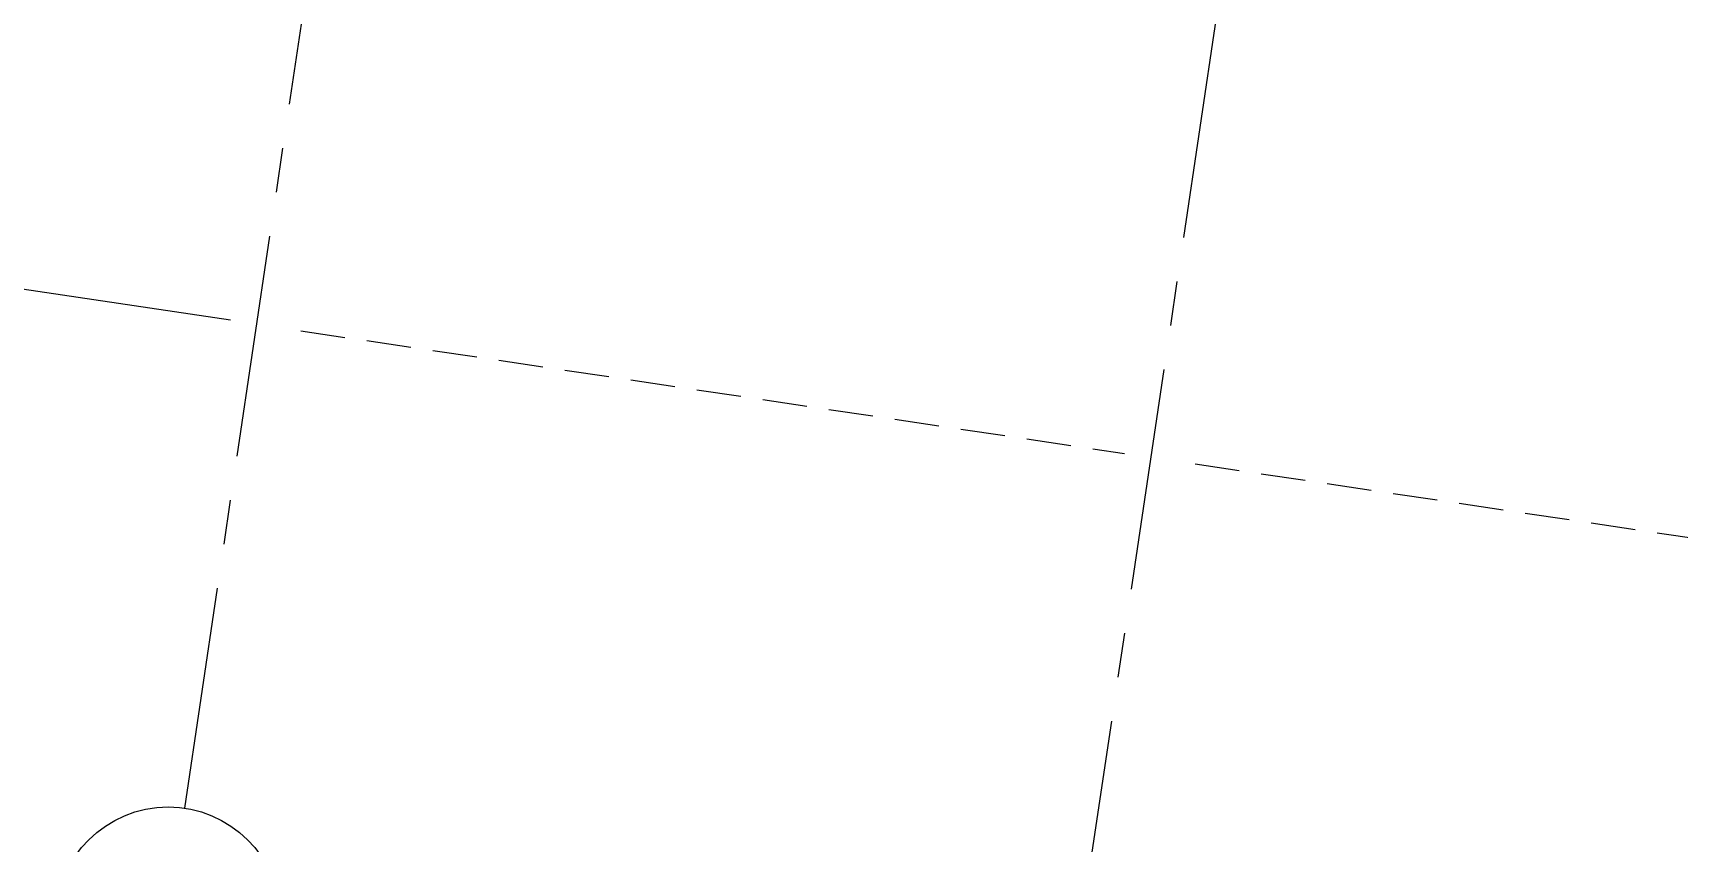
# Model space of a CAD drawing. Header units: millimetres. Extents: x 338 to 506, y 179 to 335.
# Drawn here: x 399.47 to 408.72, y 211.05 to 215.6 of the extents above; entities that cross this region are included whole.
import ezdxf

# ---------------------------------------------------------------- set-up
doc = ezdxf.new("R2010")
doc.units = ezdxf.units.MM
for name, pattern in [('CENTER', [2, 1.25, -0.25, 0.25, -0.25]), ('DASHED2', [0.375, 0.25, -0.125]), ('HIDDEN', [0.375, 0.25, -0.125])]:
    doc.linetypes.add(name, pattern=pattern)
for name, color, linetype in [('EJES_DE_COLUMNA', 255, 'DASHED2'), ('MUROS', 32, 'Continuous'), ('PISO', 253, 'Continuous')]:
    doc.layers.add(name, color=color, linetype=linetype)

# ---------------------------------------------------------------- blocks, each defined once
blk = doc.blocks.new('EJES_ESTRUCTURALES')
at = {"layer": 'EJES_DE_COLUMNA', "color": 9, "linetype": 'CENTER'}
for p, q in [((661.47768, 185.14297), (759.37077, 185.14297)), ((661.47768, 180.06297), (759.37077, 180.06297))]:
    blk.add_line(p, q, dxfattribs=at)
at = {"layer": 'EJES_DE_COLUMNA', "color": 9, "linetype": 'Continuous'}
blk.add_circle((660.84768, 185.14297), 0.63, dxfattribs=at)
blk = doc.blocks.new('A$C7152A42C')
at = {"layer": 'MUROS', "linetype": 'HIDDEN'}
for points in [[(33.00663, 89.60772), (33.00663, 84.92772)], [(33.00663, 84.52772), (33.00663, 79.84772)]]:
    blk.add_lwpolyline(points, dxfattribs=at)
at = {"layer": 'PISO'}
blk.add_lwpolyline([(33.00663, 90.00772), (33.00663, 100.85105), (33.00663, 100.85105)], dxfattribs=at)
at = {"layer": 'EJES_DE_COLUMNA'}
blk.add_blockref('EJES_ESTRUCTURALES', (-631.22088, -95.28525), dxfattribs=at)

msp = doc.modelspace()

# ---------------------------------------------------------------- block references
at = {"layer": 'MUROS', "color": 32, "rotation": 81.53046525965426}
msp.add_blockref('A$C7152A42C', (484.7482, 168.0844), dxfattribs=at)

doc.saveas('drawing.dxf')
